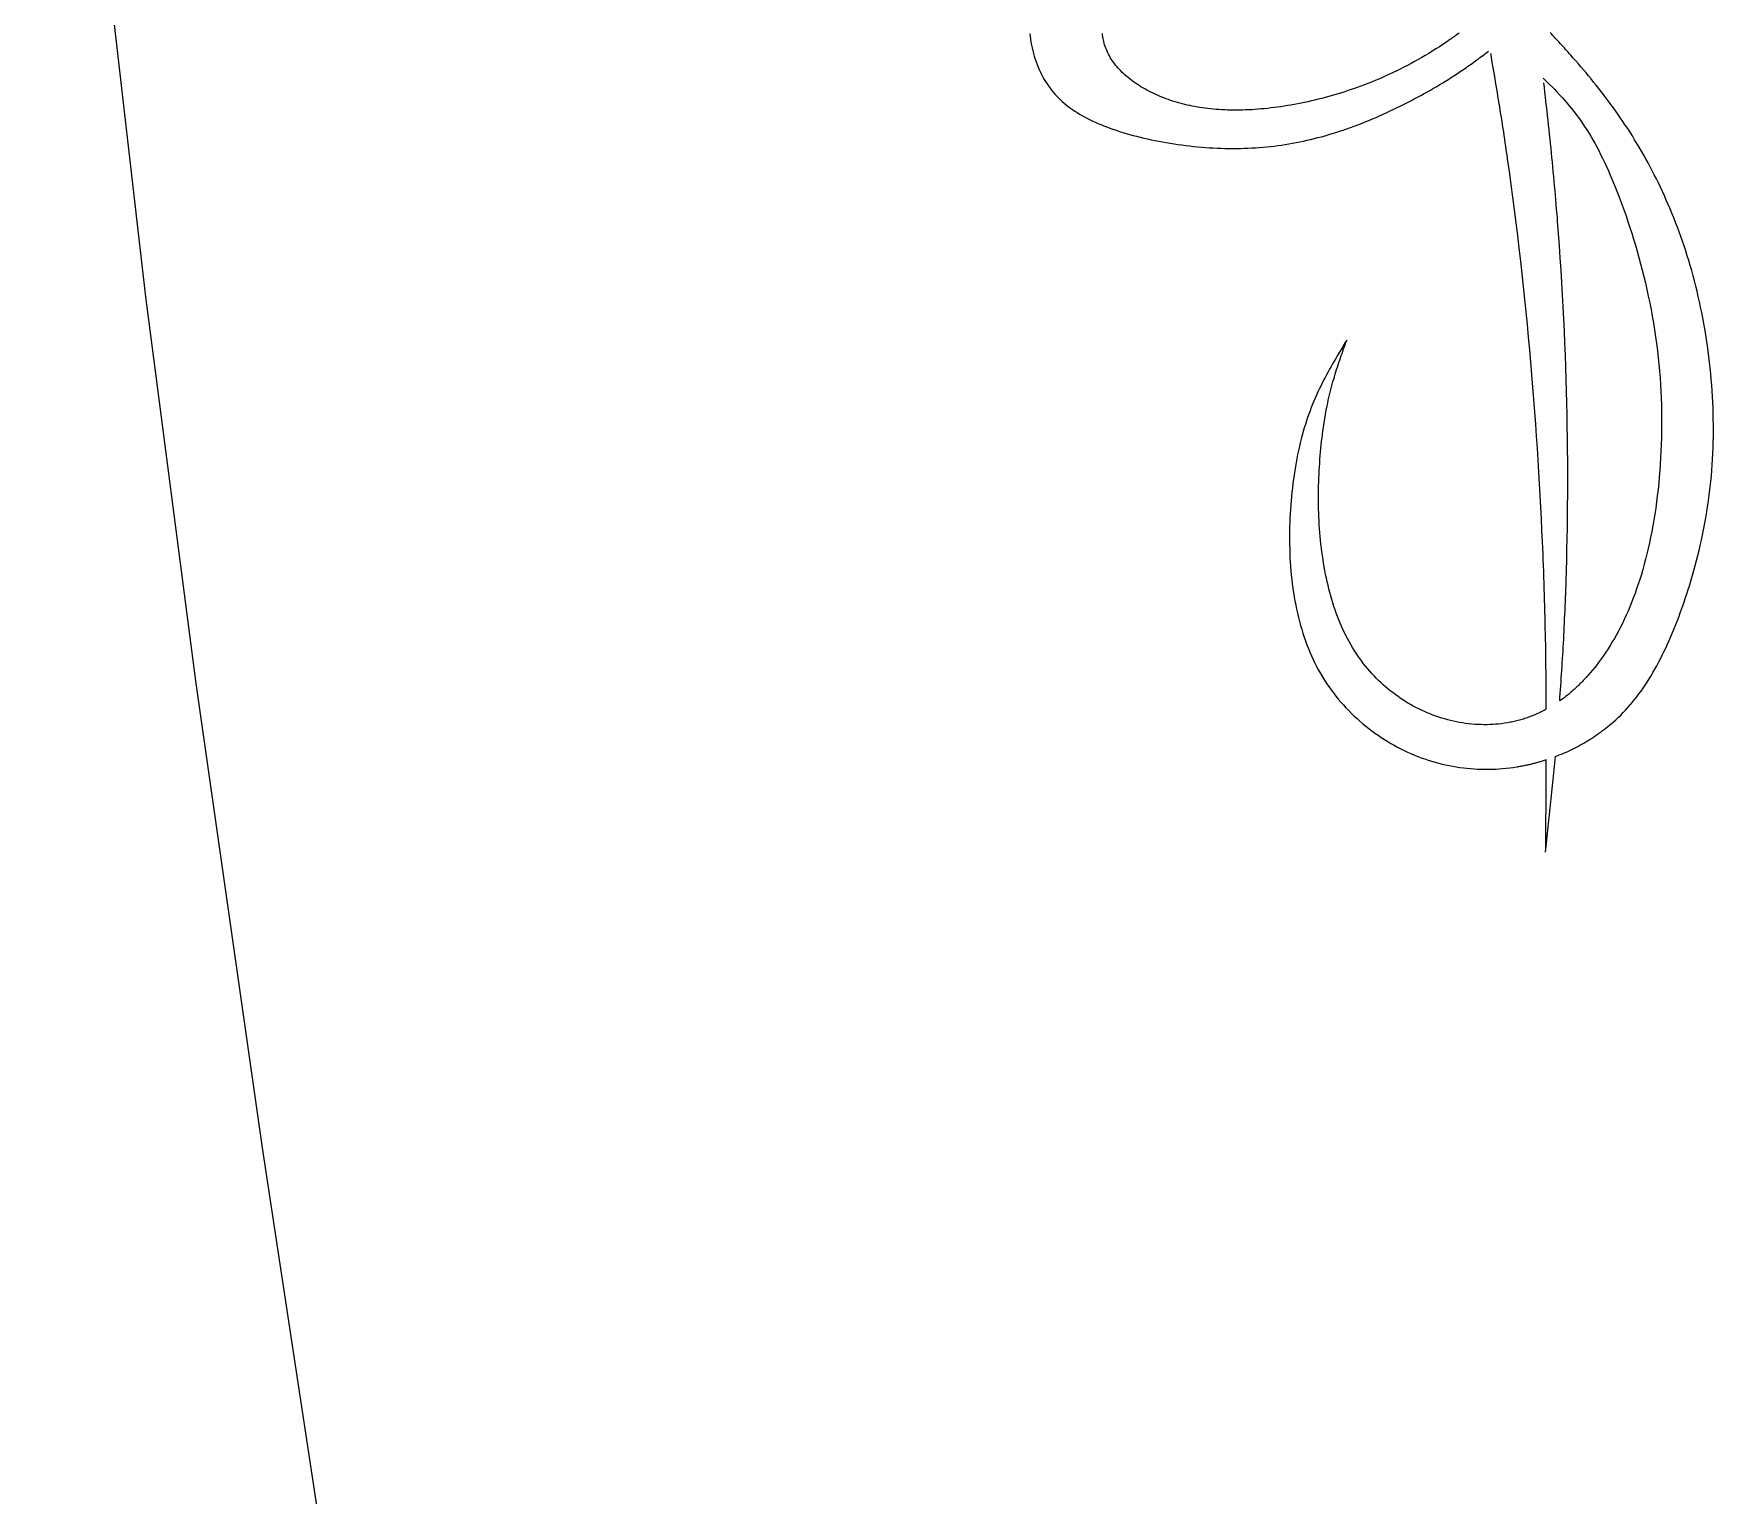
# Model space of a CAD drawing. Extents: x 13 to 113, y 0 to 127.
# Drawn here: x 28.73 to 48.01, y 30.65 to 47.43 of the extents above; entities that cross this region are included whole.
import ezdxf

# ---------------------------------------------------------------- set-up
doc = ezdxf.new("R2010")
doc.units = 0
doc.layers.add('Layer_1', color=7, linetype='CONTINUOUS')

msp = doc.modelspace()

# ---------------------------------------------------------------- linework, layer by layer
at = {"layer": 'Layer_1', "color": 7}
for points in [[(36.923415, 0.325351), (36.923415, 0.325351), (35.082586, 11.264713), (33.564243, 20.492892), (32.333419, 28.215808), (31.35515, 34.639394), (30.594424, 39.969557), (30.016261, 44.412231), (29.585688, 48.173336), (29.267701, 51.458798), (29.032102, 54.446412), (28.867885, 57.201492), (28.768825, 59.761226), (28.728668, 62.162804)], [(46.195907, 39.131751), (46.220224, 39.141076), (46.244392, 39.150684), (46.268486, 39.160574), (46.292505, 39.17074), (46.316376, 39.181173), (46.340098, 39.191881), (46.363671, 39.202865), (46.38717, 39.214116), (46.41052, 39.225643), (46.433722, 39.237429), (46.456775, 39.249491), (46.479679, 39.261813), (46.502434, 39.274403), (46.525041, 39.287253), (46.547498, 39.300371), (46.569733, 39.313741), (46.591819, 39.32738), (46.613682, 39.341271), (46.635396, 39.35543), (46.656962, 39.369834), (46.678304, 39.384498), (46.699423, 39.399416), (46.720394, 39.414578), (46.741142, 39.430001), (46.761666, 39.44567), (46.781967, 39.461584), (46.80212, 39.47775), (46.822049, 39.494155), (46.841756, 39.510813), (46.861239, 39.527715), (46.891579, 39.554992), (46.920358, 39.581956), (46.948616, 39.609501), (46.976428, 39.637647), (47.00372, 39.666389), (47.030565, 39.69574), (47.05689, 39.725701), (47.082768, 39.756295), (47.108201, 39.787512), (47.133261, 39.819377), (47.157876, 39.851882), (47.182118, 39.88504), (47.205915, 39.918854), (47.229339, 39.953329), (47.252392, 39.98848), (47.275147, 40.024324), (47.297531, 40.060844), (47.319617, 40.09807), (47.341331, 40.135996), (47.362748, 40.174635), (47.383867, 40.213988), (47.404689, 40.254063), (47.425213, 40.294874), (47.445515, 40.336421), (47.465593, 40.378711), (47.485373, 40.421768), (47.505005, 40.465576), (47.52434, 40.510149), (47.543526, 40.555511), (47.562489, 40.601639), (47.581303, 40.64857), (47.599968, 40.696304), (47.618485, 40.744878), (47.636778, 40.794218), (47.654848, 40.844317), (47.672696, 40.895145), (47.69032, 40.946686), (47.707647, 40.998927), (47.724676, 41.051852), (47.741408, 41.105445), (47.757842, 41.159694), (47.773905, 41.214567), (47.789595, 41.270057), (47.804914, 41.32615), (47.819861, 41.382815), (47.834362, 41.440052), (47.848417, 41.49784), (47.862026, 41.556149), (47.875188, 41.614978), (47.88783, 41.674305), (47.899951, 41.734116), (47.911626, 41.794388), (47.922706, 41.855099), (47.933266, 41.916255), (47.943231, 41.977814), (47.952601, 42.039766), (47.961376, 42.102098), (47.969481, 42.164801), (47.976918, 42.227839), (47.98361, 42.291212), (47.989559, 42.354897), (47.994765, 42.41888), (47.999227, 42.48313), (48.002945, 42.547633), (48.005919, 42.612359), (48.008894, 42.677301), (48.011125, 42.742406), (48.012612, 42.807675), (48.013148, 42.873063), (48.012999, 42.938548), (48.012255, 43.004114), (48.010768, 43.069726), (48.008537, 43.135359), (48.005562, 43.201), (48.001844, 43.266611), (47.998126, 43.332177), (47.993664, 43.397655), (47.988459, 43.46305), (47.98251, 43.528304), (47.975817, 43.59341), (47.968381, 43.658337), (47.960721, 43.723063), (47.952467, 43.787551), (47.943692, 43.851794), (47.934322, 43.915754), (47.924357, 43.979409), (47.913872, 44.04273), (47.902866, 44.105701), (47.891265, 44.168293), (47.879144, 44.230483), (47.866502, 44.292235), (47.85334, 44.353533), (47.839657, 44.41434), (47.825454, 44.474664), (47.81073, 44.534482), (47.795559, 44.59378), (47.779869, 44.652572), (47.763732, 44.710843), (47.747149, 44.768602), (47.730119, 44.825832), (47.712644, 44.882549), (47.694722, 44.938746), (47.676429, 44.994407), (47.657689, 45.049548), (47.638578, 45.104153), (47.619094, 45.15823), (47.599239, 45.211772), (47.579012, 45.264771), (47.558414, 45.317242), (47.537443, 45.369163), (47.516175, 45.420548), (47.494535, 45.471383), (47.472598, 45.521668), (47.450363, 45.57141), (47.427831, 45.620594), (47.405001, 45.669228), (47.381948, 45.717296), (47.358598, 45.764815), (47.334951, 45.811776), (47.31108, 45.858171), (47.286986, 45.904001), (47.262669, 45.949267), (47.238129, 45.993959), (47.213366, 46.038087), (47.187636, 46.083084), (47.161683, 46.127487), (47.135507, 46.171302), (47.109182, 46.214552), (47.082635, 46.257244), (47.055938, 46.299401), (47.029018, 46.341029), (47.00195, 46.382153), (46.974733, 46.42277), (46.947367, 46.462904), (46.919852, 46.50257), (46.892189, 46.541774), (46.864377, 46.580533), (46.836416, 46.618867), (46.808307, 46.656785), (46.780123, 46.694302), (46.75179, 46.731432), (46.723309, 46.768182), (46.694753, 46.804576), (46.666123, 46.840627), (46.637419, 46.876337), (46.608566, 46.911734), (46.579638, 46.946826), (46.550637, 46.981621), (46.52156, 47.01614), (46.49241, 47.0504), (46.463259, 47.084406), (46.434034, 47.118175), (46.404735, 47.151728), (46.375436, 47.185065), (46.360786, 47.201611), (46.346136, 47.21809), (46.331487, 47.234539), (46.316837, 47.250936), (46.302187, 47.267289), (46.287463, 47.283597), (46.272739, 47.29986), (46.257941, 47.316072), (46.243143, 47.332246), (46.22827, 47.348368), (46.213397, 47.364445), (46.19845, 47.38047), (46.183429, 47.396459), (46.168407, 47.412395), (46.153311, 47.428294), (46.138141, 47.444141)], [(40.167078, 47.435003), (40.170052, 47.401271), (40.17377, 47.367711), (40.178976, 47.334359), (40.184925, 47.301245), (40.191618, 47.268398), (40.199054, 47.235857), (40.207383, 47.203635), (40.216455, 47.171793), (40.226346, 47.140337), (40.23698, 47.109312), (40.248432, 47.078741), (40.260553, 47.048654), (40.273418, 47.019094), (40.286952, 46.990077), (40.301156, 46.961656), (40.316028, 46.933844), (40.331496, 46.906671), (40.347112, 46.881008), (40.363324, 46.855925), (40.38013, 46.831408), (40.397531, 46.807462), (40.415527, 46.78406), (40.434192, 46.761193), (40.453452, 46.738862), (40.473382, 46.717044), (40.493906, 46.695738), (40.5151, 46.674931), (40.536963, 46.654615), (40.559495, 46.634768), (40.582696, 46.615396), (40.606493, 46.596478), (40.631033, 46.578006), (40.656242, 46.559965), (40.682121, 46.542356), (40.708669, 46.525156), (40.735886, 46.508364), (40.763846, 46.49196), (40.792477, 46.475942), (40.82185, 46.460288), (40.851967, 46.445006), (40.882828, 46.430074), (40.914433, 46.415484), (40.946707, 46.401221), (40.979724, 46.387278), (41.013485, 46.373639), (41.04799, 46.360306), (41.083313, 46.347255), (41.119379, 46.334487), (41.156264, 46.321986), (41.193817, 46.309783), (41.23204, 46.297878), (41.270933, 46.28627), (41.31042, 46.274974), (41.350502, 46.263998), (41.391104, 46.253341), (41.432227, 46.243027), (41.473871, 46.233047), (41.515961, 46.223417), (41.558497, 46.214137), (41.601405, 46.205221), (41.644685, 46.196669), (41.688262, 46.188489), (41.732211, 46.180695), (41.776383, 46.173259), (41.820778, 46.166269), (41.865396, 46.15965), (41.910163, 46.153478), (41.955079, 46.147678), (42.000143, 46.142324), (42.045282, 46.137416), (42.090495, 46.13288), (42.135708, 46.12879), (42.180921, 46.125146), (42.22606, 46.122022), (42.271199, 46.119345), (42.316189, 46.117114), (42.36103, 46.115404), (42.405723, 46.11414), (42.450267, 46.113396), (42.494587, 46.113118), (42.538685, 46.113329), (42.582634, 46.114026), (42.626434, 46.115216), (42.670011, 46.116852), (42.71344, 46.119008), (42.756719, 46.121611), (42.79985, 46.124734), (42.842833, 46.128304), (42.885666, 46.13232), (42.928351, 46.136856), (42.970887, 46.141838), (43.013349, 46.147341), (43.055661, 46.15329), (43.097826, 46.159685), (43.139916, 46.166527), (43.181857, 46.173889), (43.223723, 46.181682), (43.265516, 46.189937), (43.307234, 46.198645), (43.348803, 46.207814), (43.390298, 46.217436), (43.431719, 46.227513), (43.473065, 46.238035), (43.514337, 46.249011), (43.555609, 46.260441), (43.596806, 46.272317), (43.637929, 46.284631), (43.679052, 46.297392), (43.720101, 46.310592), (43.762488, 46.324698), (43.804876, 46.339266), (43.847189, 46.354273), (43.889427, 46.369703), (43.931517, 46.385543), (43.973533, 46.401776), (44.015399, 46.418389), (44.057117, 46.435359), (44.098687, 46.452678), (44.140033, 46.470325), (44.181231, 46.488291), (44.222205, 46.506555), (44.262956, 46.525094), (44.303484, 46.543908), (44.34379, 46.562975), (44.383797, 46.582272), (44.423507, 46.601793), (44.46292, 46.621514), (44.502036, 46.641428), (44.540779, 46.661514), (44.579225, 46.681756), (44.617299, 46.702131), (44.654927, 46.722634), (44.692184, 46.743247), (44.729068, 46.763957), (44.765506, 46.784742), (44.801498, 46.805594), (44.837044, 46.82649), (44.872069, 46.847416), (44.906648, 46.868357), (44.916688, 46.874529), (44.93632, 46.886643), (44.955803, 46.898757), (44.975137, 46.91087), (44.994323, 46.922999), (45.01336, 46.935128), (45.032249, 46.947264), (45.050988, 46.959408), (45.069579, 46.971566), (45.088022, 46.983732), (45.106315, 46.995913), (45.12446, 47.008108), (45.142456, 47.020319), (45.160377, 47.032544), (45.17815, 47.044799), (45.195775, 47.057062), (45.213324, 47.069354), (45.230725, 47.081669), (45.247978, 47.093998), (45.265156, 47.106358), (45.282185, 47.118747), (45.29914, 47.131151), (45.315946, 47.143584), (45.332678, 47.156055), (45.349336, 47.168555), (45.365919, 47.181086), (45.382353, 47.193653), (45.398713, 47.20625), (45.414999, 47.218885), (45.43121, 47.231556)], [(45.094038, 47.438412), (45.084519, 47.431347), (45.075, 47.424357), (45.065408, 47.417441), (45.055889, 47.410525), (45.04637, 47.403609), (45.036777, 47.396768), (45.027185, 47.389927), (45.017592, 47.383159), (45.007999, 47.376392), (44.998406, 47.3697), (44.988813, 47.363007), (44.948433, 47.335284), (44.90798, 47.308126), (44.867526, 47.281541), (44.826997, 47.255514), (44.786395, 47.230037), (44.745718, 47.20511), (44.704967, 47.180719), (44.664215, 47.156871), (44.62339, 47.13355), (44.58249, 47.110758), (44.541515, 47.088493), (44.500541, 47.066742), (44.459492, 47.045504), (44.418443, 47.024771), (44.37732, 47.004544), (44.336197, 46.984815), (44.295, 46.965585), (44.253802, 46.94683), (44.212605, 46.928559), (44.171333, 46.910771), (44.130061, 46.893452), (44.088789, 46.876594), (44.047443, 46.860204), (44.006097, 46.844275), (43.96475, 46.828793), (43.923404, 46.813757), (43.882058, 46.799159), (43.840712, 46.785008), (43.799365, 46.77128), (43.758019, 46.757984), (43.716673, 46.745104), (43.676665, 46.733057), (43.636732, 46.721389), (43.596799, 46.710123), (43.55694, 46.699244), (43.517081, 46.688751), (43.477296, 46.678653), (43.437586, 46.668948), (43.39795, 46.659623), (43.358463, 46.650707), (43.31905, 46.64217), (43.279786, 46.634027), (43.240671, 46.626278), (43.201704, 46.618916), (43.162887, 46.611926), (43.124217, 46.605382), (43.085697, 46.59921), (43.0474, 46.59341), (43.009325, 46.587981), (42.9714, 46.582999), (42.933698, 46.578388), (42.896293, 46.574149), (42.859111, 46.570282), (42.822152, 46.566862), (42.785491, 46.563813), (42.749052, 46.561136), (42.712986, 46.55883), (42.677217, 46.556971), (42.641746, 46.555484), (42.606572, 46.554369), (42.571695, 46.553665), (42.53719, 46.553353), (42.502983, 46.553432), (42.469073, 46.553898), (42.435535, 46.554716), (42.402369, 46.55598), (42.3695, 46.557616), (42.337003, 46.559624), (42.304804, 46.562003), (42.272976, 46.564755), (42.241446, 46.567878), (42.210287, 46.571373), (42.179427, 46.575166), (42.148937, 46.57933), (42.118746, 46.583866), (42.088852, 46.588774), (42.059329, 46.594054), (42.030104, 46.599632), (42.001251, 46.605581), (41.972695, 46.611902), (41.944437, 46.61852), (41.916551, 46.62551), (41.888962, 46.632798), (41.86167, 46.64045), (41.834751, 46.648429), (41.808129, 46.656743), (41.781804, 46.665391), (41.755851, 46.674352), (41.730195, 46.68364), (41.704837, 46.693248), (41.679777, 46.703168), (41.655014, 46.713401), (41.629804, 46.724302), (41.604893, 46.735539), (41.580353, 46.747087), (41.556184, 46.758948), (41.532388, 46.771122), (41.508963, 46.7836), (41.485911, 46.796368), (41.463304, 46.809426), (41.441144, 46.822775), (41.419355, 46.836406), (41.398013, 46.850304), (41.377117, 46.86447), (41.356666, 46.878897), (41.336663, 46.893584), (41.317179, 46.908516), (41.298142, 46.923694), (41.279626, 46.939117), (41.26163, 46.954763), (41.244154, 46.970639), (41.227199, 46.986732), (41.210765, 47.00304), (41.194925, 47.019563), (41.179681, 47.036288), (41.164957, 47.053213), (41.150828, 47.070324), (41.137294, 47.087621), (41.124354, 47.105104), (41.112084, 47.122758), (41.100409, 47.140583), (41.089403, 47.158571), (41.078992, 47.176724), (41.069548, 47.194422), (41.060699, 47.212247), (41.052445, 47.230206), (41.044785, 47.248276), (41.037349, 47.266466), (41.030656, 47.284767), (41.024707, 47.303164), (41.019501, 47.321658), (41.01504, 47.340242), (41.010578, 47.358907), (41.00686, 47.377654), (41.003885, 47.396468), (41.001654, 47.415342), (40.999423, 47.434282)], [(46.094824, 39.67525), (46.094519, 39.735618), (46.094155, 39.79618), (46.093724, 39.856943), (46.093225, 39.917914), (46.092668, 39.9791), (46.092036, 40.040502), (46.091329, 40.102142), (46.090586, 40.164005), (46.089842, 40.226107), (46.089098, 40.288461), (46.088355, 40.351067), (46.087611, 40.413934), (46.086124, 40.477062), (46.084636, 40.540472), (46.083149, 40.604157), (46.081662, 40.668139), (46.080175, 40.732412), (46.078687, 40.796982), (46.0772, 40.861849), (46.075713, 40.927044), (46.073482, 40.992558), (46.071251, 41.0584), (46.06902, 41.124561), (46.066789, 41.19108), (46.064558, 41.25794), (46.062327, 41.325157), (46.060096, 41.392732), (46.057122, 41.46067), (46.054147, 41.528988), (46.051173, 41.597686), (46.045224, 41.731688), (46.039275, 41.862548), (46.032582, 41.994655), (46.025145, 42.127971), (46.017635, 42.262432), (46.009678, 42.397995), (46.0012, 42.534602), (45.992277, 42.672207), (45.982907, 42.810754), (45.973091, 42.950197), (45.962754, 43.09048), (45.951972, 43.231563), (45.940743, 43.373384), (45.928993, 43.515891), (45.916798, 43.659039), (45.904081, 43.802782), (45.890845, 43.947054), (45.877087, 44.091813), (45.86281, 44.237004), (45.848085, 44.38258), (45.832841, 44.528492), (45.817001, 44.67468), (45.800716, 44.821096), (45.783835, 44.967699), (45.766434, 45.114428), (45.748512, 45.261229), (45.729996, 45.408065), (45.710959, 45.554867), (45.691401, 45.701601), (45.671249, 45.848204), (45.650501, 45.994631), (45.647527, 46.014896), (45.641577, 46.056145), (45.635628, 46.097372), (45.629679, 46.138577), (45.62373, 46.179775), (45.617781, 46.22095), (45.611832, 46.262103), (45.605883, 46.303233), (45.599934, 46.344349), (45.593241, 46.38545), (45.586548, 46.426528), (45.579856, 46.467592), (45.573163, 46.508626), (45.56647, 46.549645), (45.559777, 46.590657), (45.553085, 46.631646), (45.546392, 46.672605), (45.539699, 46.71355), (45.533006, 46.75448), (45.526314, 46.795387), (45.519621, 46.83628), (45.512928, 46.87715), (45.506236, 46.917998), (45.499543, 46.958831), (45.49285, 46.999642), (45.486157, 47.040438), (45.478721, 47.081212), (45.471285, 47.121963), (45.463848, 47.162699), (45.456412, 47.203421)], [(46.060253, 46.91901), (46.093196, 46.887443), (46.125321, 46.856046), (46.156702, 46.824769), (46.187415, 46.793544), (46.217457, 46.762318), (46.246831, 46.731026), (46.27561, 46.699615), (46.303794, 46.668018), (46.331383, 46.63619), (46.358451, 46.604058), (46.384999, 46.571568), (46.411101, 46.538662), (46.436682, 46.50528), (46.461891, 46.471363), (46.486728, 46.436851), (46.51112, 46.401684), (46.535214, 46.365811), (46.55901, 46.329157), (46.582435, 46.291678), (46.605636, 46.253306), (46.628614, 46.21399), (46.65137, 46.173663), (46.673976, 46.132272), (46.696434, 46.089751), (46.718743, 46.046055), (46.740978, 46.001102), (46.763138, 45.954855), (46.785299, 45.90724), (46.807459, 45.858212), (46.829619, 45.807697), (46.852449, 45.754266), (46.875279, 45.69926), (46.898034, 45.642721), (46.920789, 45.584695), (46.94347, 45.525249), (46.966002, 45.464412), (46.988386, 45.402244), (47.010621, 45.338789), (47.032558, 45.274093), (47.054272, 45.208214), (47.075689, 45.141182), (47.096808, 45.073065), (47.117556, 45.003899), (47.137857, 44.933745), (47.157712, 44.862638), (47.177121, 44.790632), (47.196009, 44.717778), (47.214377, 44.64412), (47.23215, 44.569706), (47.249328, 44.494589), (47.265837, 44.418808), (47.281676, 44.342426), (47.296847, 44.265482), (47.311199, 44.188028), (47.324807, 44.110107), (47.337598, 44.031773), (47.349496, 43.953076), (47.360502, 43.874056), (47.370615, 43.794775), (47.379762, 43.715266), (47.387942, 43.635576), (47.394635, 43.558416), (47.400584, 43.481183), (47.405789, 43.40391), (47.410251, 43.326654), (47.413969, 43.249443), (47.4162, 43.172329), (47.417688, 43.095356), (47.418431, 43.018554), (47.418446, 42.941979), (47.417703, 42.865665), (47.416215, 42.789657), (47.413984, 42.714001), (47.41101, 42.638737), (47.407292, 42.563903), (47.40283, 42.489554), (47.397624, 42.415718), (47.391675, 42.342448), (47.384982, 42.26978), (47.377397, 42.197758), (47.369069, 42.126429), (47.360071, 42.055835), (47.350403, 41.986015), (47.340067, 41.917013), (47.329061, 41.848874), (47.31746, 41.781641), (47.30519, 41.715354), (47.292325, 41.650055), (47.278865, 41.585782), (47.264811, 41.522588), (47.250161, 41.460509), (47.234917, 41.399568), (47.219151, 41.339713), (47.202791, 41.280995), (47.185911, 41.223408), (47.16851, 41.166944), (47.150588, 41.111595), (47.132146, 41.057354), (47.113258, 41.004199), (47.093849, 40.952137), (47.073993, 40.901145), (47.053692, 40.851225), (47.032945, 40.802353), (47.011751, 40.75453), (46.990186, 40.707748), (46.968248, 40.661999), (46.945865, 40.617262), (46.92311, 40.573536), (46.899982, 40.530807), (46.876483, 40.489074), (46.852687, 40.448315), (46.828519, 40.40853), (46.804053, 40.369713), (46.77929, 40.331839), (46.75423, 40.29491), (46.728872, 40.258926), (46.70329, 40.223856), (46.677412, 40.1897), (46.65131, 40.156452), (46.624985, 40.124104), (46.598438, 40.092648), (46.571667, 40.062062), (46.56133, 40.050566), (46.550994, 40.039196), (46.540583, 40.027959), (46.530172, 40.016842), (46.519761, 40.005851), (46.509275, 39.994986), (46.49879, 39.984248), (46.488231, 39.973637), (46.477671, 39.963144), (46.467111, 39.95277), (46.456477, 39.94253), (46.445843, 39.932417), (46.435209, 39.922422), (46.424501, 39.912554), (46.413793, 39.902805), (46.40301, 39.893182), (46.392301, 39.883686), (46.381444, 39.874309), (46.370662, 39.865058), (46.359804, 39.855926), (46.348947, 39.846921), (46.338016, 39.838034), (46.327084, 39.829267), (46.316153, 39.820626), (46.305147, 39.812104), (46.294141, 39.803716), (46.283135, 39.795439), (46.272055, 39.787289), (46.260975, 39.779257), (46.249895, 39.771345)], [(46.24901, 39.771342), (46.251985, 39.814317), (46.254959, 39.857463), (46.257934, 39.900787), (46.260908, 39.944297), (46.263883, 39.987986), (46.266857, 40.031868), (46.269832, 40.075936), (46.272806, 40.120204), (46.275781, 40.164681), (46.278755, 40.209352), (46.28173, 40.254238), (46.284705, 40.299339), (46.287679, 40.344649), (46.28991, 40.390182), (46.292141, 40.43593), (46.294372, 40.481917), (46.296603, 40.528127), (46.298834, 40.574567), (46.301065, 40.621252), (46.303295, 40.668176), (46.305526, 40.715352), (46.307757, 40.762774), (46.309988, 40.810441), (46.312219, 40.858376), (46.31445, 40.906563), (46.316681, 40.955011), (46.318168, 41.003742), (46.319655, 41.052733), (46.321143, 41.102006), (46.32263, 41.151555), (46.326348, 41.273206), (46.329323, 41.39235), (46.332297, 41.512962), (46.334528, 41.635), (46.336759, 41.758409), (46.338246, 41.883136), (46.339734, 42.009127), (46.340477, 42.136332), (46.340782, 42.264707), (46.340671, 42.394193), (46.340113, 42.524746), (46.339369, 42.656298), (46.337882, 42.78882), (46.335651, 42.922243), (46.33342, 43.056524), (46.330446, 43.191609), (46.326727, 43.32745), (46.323009, 43.463994), (46.318547, 43.601185), (46.313342, 43.738977), (46.308137, 43.87732), (46.302187, 44.016156), (46.295495, 44.155446), (46.288802, 44.295117), (46.281366, 44.435144), (46.273334, 44.57545), (46.264783, 44.716006), (46.255636, 44.856748), (46.245968, 44.997626), (46.235706, 45.13859), (46.224849, 45.279588), (46.222618, 45.30621), (46.218156, 45.360392), (46.213695, 45.414573), (46.209233, 45.468747), (46.204771, 45.522906), (46.200309, 45.57705), (46.195847, 45.63118), (46.190642, 45.685302), (46.185436, 45.739394), (46.180231, 45.793471), (46.175026, 45.847518), (46.16982, 45.901536), (46.164615, 45.955524), (46.159409, 46.009475), (46.154204, 46.063396), (46.148998, 46.117273), (46.143793, 46.171112), (46.138587, 46.224907), (46.132638, 46.278657), (46.126689, 46.332362), (46.12074, 46.386008), (46.114791, 46.439602), (46.108842, 46.493144), (46.102893, 46.546627), (46.096944, 46.600049), (46.090995, 46.653405), (46.085045, 46.706687), (46.079096, 46.759909), (46.073147, 46.813072), (46.067198, 46.866145)], [(46.094824, 39.67525), (46.080546, 39.667576), (46.066194, 39.660072), (46.051768, 39.652785), (46.037341, 39.645646), (46.022915, 39.638656), (46.008414, 39.631889), (45.993838, 39.62527), (45.979263, 39.618801), (45.964613, 39.612554), (45.949964, 39.606456), (45.93524, 39.600507), (45.920516, 39.594707), (45.905717, 39.589129), (45.890919, 39.583701), (45.876046, 39.578421), (45.861174, 39.573364), (45.846226, 39.568456), (45.831279, 39.563697), (45.816258, 39.559161), (45.801236, 39.554773), (45.786141, 39.550535), (45.771045, 39.546445), (45.755875, 39.542578), (45.740704, 39.53886), (45.72546, 39.53529), (45.710215, 39.531869), (45.694896, 39.528672), (45.679503, 39.525623), (45.66411, 39.522723), (45.648716, 39.519971), (45.615104, 39.514617), (45.581343, 39.510006), (45.547433, 39.506139), (45.513374, 39.503091), (45.479242, 39.500785), (45.44496, 39.499224), (45.410604, 39.498406), (45.376173, 39.498327), (45.341669, 39.49899), (45.307164, 39.500403), (45.272585, 39.50256), (45.238006, 39.50546), (45.203427, 39.509104), (45.168847, 39.513417), (45.134343, 39.518473), (45.099838, 39.524274), (45.065408, 39.530818), (45.031051, 39.538031), (44.99677, 39.545981), (44.962637, 39.554644), (44.928578, 39.564014), (44.894668, 39.57409), (44.860907, 39.584873), (44.827295, 39.596355), (44.793831, 39.608535), (44.760591, 39.621415), (44.727573, 39.634987), (44.694779, 39.649249), (44.662208, 39.664197), (44.629859, 39.679835), (44.597809, 39.696151), (44.567022, 39.712563), (44.536533, 39.729614), (44.506341, 39.747291), (44.476447, 39.765591), (44.446776, 39.78451), (44.417477, 39.804052), (44.388475, 39.824212), (44.35977, 39.844997), (44.331438, 39.866384), (44.303403, 39.888381), (44.275739, 39.910987), (44.248448, 39.934196), (44.221528, 39.958), (44.19498, 39.982414), (44.168879, 40.007422), (44.143149, 40.033018), (44.117791, 40.059209), (44.092953, 40.085988), (44.068488, 40.113353), (44.044468, 40.141307), (44.020895, 40.169833), (43.997768, 40.198946), (43.975161, 40.228632), (43.953075, 40.258891), (43.931435, 40.289722), (43.910316, 40.321111), (43.889717, 40.353072), (43.869639, 40.385599), (43.850081, 40.418676), (43.831044, 40.452311), (43.812602, 40.486518), (43.794681, 40.521305), (43.777279, 40.556621), (43.760473, 40.592449), (43.744188, 40.628783), (43.728422, 40.665601), (43.713178, 40.702886), (43.698454, 40.740641), (43.68425, 40.778842), (43.670568, 40.817466), (43.657405, 40.856507), (43.644763, 40.895964), (43.632642, 40.935801), (43.620967, 40.976017), (43.609812, 41.016605), (43.599178, 41.057534), (43.588991, 41.098806), (43.579323, 41.140398), (43.570102, 41.182294), (43.561402, 41.224488), (43.553147, 41.266957), (43.545413, 41.309702), (43.537977, 41.352699), (43.531284, 41.395934), (43.524592, 41.439399), (43.518642, 41.483073), (43.513437, 41.526948), (43.508232, 41.571001), (43.50377, 41.615232), (43.499308, 41.65962), (43.49559, 41.704157), (43.491872, 41.748827), (43.488897, 41.793594), (43.486666, 41.83845), (43.484435, 41.883351), (43.482948, 41.928281), (43.481461, 41.973204), (43.480717, 42.018105), (43.480167, 42.062954), (43.479958, 42.107714), (43.48013, 42.152369), (43.480643, 42.196898), (43.481386, 42.241263), (43.482874, 42.285435), (43.484361, 42.329399), (43.485848, 42.373132), (43.488079, 42.416591), (43.49031, 42.459759), (43.493284, 42.502607), (43.496259, 42.545121), (43.499234, 42.587255), (43.502952, 42.628996), (43.50667, 42.670312), (43.511132, 42.711175), (43.515594, 42.751562), (43.520055, 42.791443), (43.525261, 42.830804), (43.530466, 42.869607), (43.535672, 42.90783), (43.540877, 42.945436), (43.546826, 42.982417), (43.552775, 43.018728), (43.558724, 43.054378), (43.565417, 43.089359), (43.57211, 43.1237), (43.578803, 43.157424), (43.585495, 43.190553), (43.592188, 43.223102), (43.599625, 43.255093), (43.607061, 43.286557), (43.614572, 43.317514), (43.622231, 43.347981), (43.630039, 43.377987), (43.637996, 43.407546), (43.646027, 43.436682), (43.654207, 43.465424), (43.662462, 43.493786), (43.670865, 43.521799), (43.679342, 43.549477), (43.687894, 43.576843), (43.69652, 43.603926), (43.705221, 43.630734), (43.713996, 43.657304), (43.722845, 43.683644), (43.731769, 43.70979), (43.740692, 43.735758), (43.74969, 43.76157), (43.758688, 43.787248), (43.767761, 43.812814), (43.776833, 43.838283), (43.785906, 43.863693), (43.795052, 43.889051), (43.804199, 43.914387), (43.78598, 43.884486), (43.767761, 43.854562), (43.749542, 43.824586), (43.731397, 43.794535), (43.713327, 43.764381), (43.695256, 43.7341), (43.67726, 43.70367), (43.659413, 43.673069), (43.64164, 43.642261), (43.624016, 43.611236), (43.606466, 43.579966), (43.589065, 43.548421), (43.571887, 43.516579), (43.554858, 43.484409), (43.537977, 43.451897), (43.52132, 43.419006), (43.504885, 43.385728), (43.488674, 43.352027), (43.472686, 43.317879), (43.456921, 43.283262), (43.441453, 43.248148), (43.426283, 43.21252), (43.41141, 43.176342), (43.396835, 43.139592), (43.382557, 43.102246), (43.368577, 43.064291), (43.354968, 43.025689), (43.341731, 42.986417), (43.328866, 42.946454), (43.316373, 42.905777), (43.304252, 42.864357), (43.292577, 42.822163), (43.281274, 42.779233), (43.270416, 42.735596), (43.260005, 42.691298), (43.249966, 42.646367), (43.240373, 42.600834), (43.231227, 42.554729), (43.222526, 42.508095), (43.214272, 42.460963), (43.206464, 42.413371), (43.199027, 42.365347), (43.192335, 42.316921), (43.185642, 42.268138), (43.179693, 42.219014), (43.174487, 42.169606), (43.169282, 42.119931), (43.16482, 42.070033), (43.161102, 42.019935), (43.157384, 41.96968), (43.154409, 41.919298), (43.152178, 41.86882), (43.149947, 41.818283), (43.14846, 41.76773), (43.147716, 41.71717), (43.147248, 41.666662), (43.147292, 41.616229), (43.147872, 41.565907), (43.148616, 41.515726), (43.150103, 41.465724), (43.152334, 41.41593), (43.155309, 41.366382), (43.159027, 41.315465), (43.162745, 41.26486), (43.167207, 41.214568), (43.172412, 41.164603), (43.178362, 41.114973), (43.185054, 41.065677), (43.192491, 41.016738), (43.200299, 40.968157), (43.208776, 40.919947), (43.217849, 40.872116), (43.22759, 40.824672), (43.238001, 40.777637), (43.249081, 40.731003), (43.260905, 40.684786), (43.273398, 40.639001), (43.286561, 40.593646), (43.300467, 40.548745), (43.315042, 40.504291), (43.330361, 40.460312), (43.346424, 40.416802), (43.36323, 40.373782), (43.38078, 40.331254), (43.399073, 40.289224), (43.41811, 40.247699), (43.437891, 40.20671), (43.458415, 40.166248), (43.479758, 40.126322), (43.501844, 40.086947), (43.524748, 40.048129), (43.54847, 40.009884), (43.572935, 39.972204), (43.598219, 39.935104), (43.624246, 39.898598), (43.651017, 39.862688), (43.678532, 39.827388), (43.706716, 39.792697), (43.735569, 39.758638), (43.765091, 39.725212), (43.795283, 39.692425), (43.826069, 39.660292), (43.857525, 39.628814), (43.889502, 39.598005), (43.922073, 39.567858), (43.955165, 39.538403), (43.988777, 39.509639), (44.02291, 39.481567), (44.057489, 39.454201), (44.092515, 39.427549), (44.127986, 39.401626), (44.163829, 39.376431), (44.200119, 39.351988), (44.23678, 39.328281), (44.273813, 39.30534), (44.311144, 39.283157), (44.348846, 39.261748), (44.386772, 39.241119), (44.424995, 39.221286), (44.463441, 39.202249), (44.502184, 39.184015), (44.541076, 39.166607), (44.580192, 39.149994), (44.619456, 39.134199), (44.658943, 39.119222), (44.698579, 39.105048), (44.738363, 39.091693), (44.778297, 39.07914), (44.818379, 39.067406), (44.858535, 39.056467), (44.89884, 39.046331), (44.93922, 39.036998), (44.979748, 39.028461), (45.020351, 39.020713), (45.061027, 39.013797), (45.101779, 39.007625), (45.142604, 39.00227), (45.183505, 38.99766), (45.224405, 38.993867), (45.265379, 38.990818), (45.306353, 38.988587), (45.347328, 38.9871), (45.388302, 38.986408), (45.429277, 38.986487), (45.470251, 38.987305), (45.511225, 38.988941), (45.5522, 38.991321), (45.5931, 38.994444), (45.633925, 38.998311), (45.674751, 39.002996), (45.715428, 39.008425), (45.756031, 39.014597), (45.76198, 39.015564), (45.773283, 39.017423), (45.784512, 39.019356), (45.795741, 39.021364), (45.80697, 39.023446), (45.818199, 39.025603), (45.829428, 39.027759), (45.840657, 39.02999), (45.851885, 39.032295), (45.863114, 39.034675), (45.874269, 39.037055), (45.885424, 39.039509), (45.896578, 39.042037), (45.907733, 39.04464), (45.918887, 39.047243), (45.930042, 39.04992), (45.941122, 39.052671), (45.952202, 39.055497), (45.963282, 39.058323), (45.974363, 39.061223), (45.985443, 39.064197), (45.996523, 39.067246), (46.007529, 39.070295), (46.018535, 39.073419), (46.02954, 39.076616), (46.040546, 39.079814), (46.051552, 39.083086), (46.062483, 39.086432), (46.073415, 39.089853), (46.084346, 39.093274), (46.095278, 39.096769)], [(46.087321, 38.033549), (46.091039, 38.069704), (46.094757, 38.105852), (46.098476, 38.142001), (46.102194, 38.178164), (46.105912, 38.214342), (46.10963, 38.250534), (46.113348, 38.286742), (46.117066, 38.322972), (46.120785, 38.359232), (46.124503, 38.395506), (46.128221, 38.431826), (46.131939, 38.468167), (46.135657, 38.504553), (46.139376, 38.540977), (46.143094, 38.577437), (46.146812, 38.613942), (46.15053, 38.6505), (46.154248, 38.687116), (46.157966, 38.723778), (46.161685, 38.760506), (46.165403, 38.797286), (46.169121, 38.834141), (46.172839, 38.871055), (46.176557, 38.908043), (46.180276, 38.945106), (46.183994, 38.982236), (46.187712, 39.019455), (46.19143, 39.056756), (46.195148, 39.094139), (46.198867, 39.131618)], [(46.087321, 38.033549), (46.087656, 38.068745), (46.08799, 38.103941), (46.088325, 38.139145), (46.088637, 38.174364), (46.088979, 38.209582), (46.089299, 38.244808), (46.089619, 38.280049), (46.089946, 38.315298), (46.090266, 38.350561), (46.090571, 38.385847), (46.090876, 38.421132), (46.09118, 38.45644), (46.091478, 38.491778), (46.09176, 38.527123), (46.092036, 38.56249), (46.092303, 38.597887), (46.092578, 38.633299), (46.092824, 38.668741), (46.093077, 38.704205), (46.093315, 38.739699), (46.093545, 38.775222), (46.093768, 38.810768), (46.093977, 38.846359), (46.09417, 38.881979), (46.094356, 38.917629), (46.094519, 38.953316), (46.09469, 38.989048), (46.094839, 39.024809), (46.094958, 39.060608), (46.095085, 39.096459)]]:
    msp.add_lwpolyline(points, dxfattribs=at)

doc.saveas('drawing.dxf')
